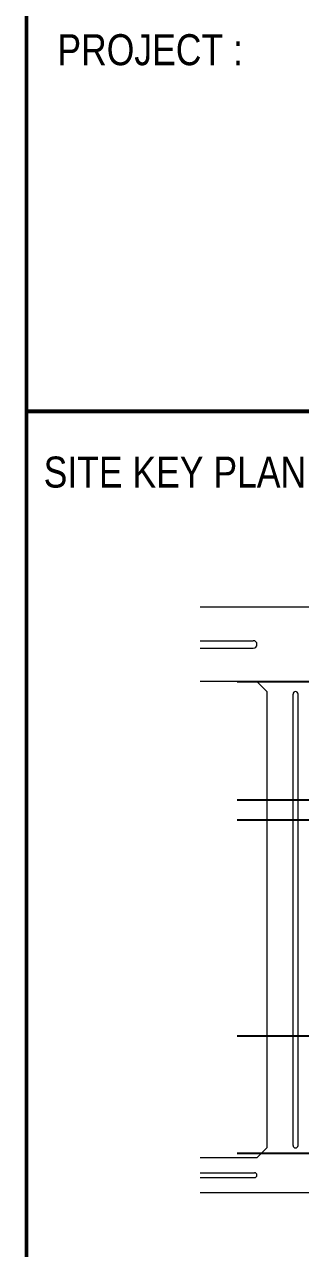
# Model space of a CAD drawing. Header units: metres. Extents: x -3195699 to -2111692, y 14290 to 146348.
# Drawn here: x -2118259 to -2116891, y 18546 to 24620 of the extents above; entities that cross this region are included whole.
import ezdxf
from ezdxf.enums import TextEntityAlignment as Align

# ---------------------------------------------------------------- set-up
doc = ezdxf.new("R2010")
doc.units = ezdxf.units.M
doc.header["$LTSCALE"] = 500
doc.header["$MEASUREMENT"] = 0
doc.linetypes.add('CENTERX2', pattern=[4, 2.5, -0.5, 0.5, -0.5])
for name, color, linetype in [('AR-AXIS', 9, 'CENTERX2'), ('FRAME', 6, 'CONTINUOUS'), ('TEXT', 8, 'CONTINUOUS')]:
    doc.layers.add(name, color=color, linetype=linetype)
doc.layers.add('CURVE', color=8, linetype='CONTINUOUS', lineweight=18)
doc.layers.add('schematic lines', color=110, linetype='CONTINUOUS', lineweight=25)
doc.styles.add('NEW', font='ARIALN.TTF')

# ---------------------------------------------------------------- blocks, each defined once
blk = doc.blocks.new('AHHMS TEMPLATE')
at = {"layer": 'AR-AXIS', "color": 8, "ltscale": 2}
for p, q in [((-1492933, 84579), (-1488915.2, 84579)), ((-1492933, 83991.4), (-1488915.2, 83991.4)), ((-1492933, 83892.6), (-1488915.2, 83892.6)), ((-1492933, 82819.9), (-1488915.2, 82819.9)), ((-1492933, 82238.9), (-1488915.2, 82238.9))]:
    blk.add_line(p, q, dxfattribs=at)
at = {"layer": 'CURVE', "color": 8}
for p, q in [((-1489450.3, 84947.2), (-1493115.3, 84947.2)), ((-1493115.3, 84781.1), (-1492853, 84781.1)), ((-1493115.3, 84744.2), (-1492853, 84744.2)), ((-1492834.6, 84578), (-1493115.3, 84578)), ((-1492834.6, 84578), (-1492785.4, 84528.8)), ((-1492785.4, 84528.8), (-1492785.4, 82264.4)), ((-1492655.6, 82276.7), (-1492655.6, 84516.5)), ((-1492631, 82276.7), (-1492631, 84516.5)), ((-1492785.4, 82264.4), (-1492834.6, 82215.2)), ((-1492834.6, 82215.2), (-1493115.3, 82215.2)), ((-1493115.3, 82141.3), (-1492846.9, 82141.3)), ((-1493115.3, 82116.7), (-1492846.9, 82116.7)), ((-1493115.3, 82042.9), (-1489413.3, 82042.9))]:
    blk.add_line(p, q, dxfattribs=at)
for centre, radius, start, end in [((-1492853, 84762.6), 18.5, 270, 90), ((-1492643.3, 84516.5), 12.3, 0, 180), ((-1492643.3, 82276.7), 12.3, 180, 0), ((-1492846.9, 82129), 12.3, 270, 90)]:
    blk.add_arc(centre, radius, start, end, dxfattribs=at)
at = {"layer": 'FRAME', "color": 6}
for points, const_width in [([(-1493976.6, 118389.2), (-1493976.6, 77918.8)], 17.9), ([(-1493976.6, 85918.8), (-1487829.2, 85918.8)], 20.5)]:
    blk.add_lwpolyline(points, dxfattribs=dict(at, const_width=const_width))
at = {"layer": 'TEXT', "color": 2, "lineweight": 9, "style": 'NEW'}
blk.add_text('PROJECT :', height=153.69, dxfattribs=at).set_placement((-1493823.8, 87636.5))
blk.add_text('SITE KEY PLAN', height=153.685, dxfattribs=at).set_placement((-1493241.3, 85617.7), align=Align.MIDDLE)

msp = doc.modelspace()

# ---------------------------------------------------------------- block references
at = {"layer": 'schematic lines'}
msp.add_blockref('AHHMS TEMPLATE', (-624272.6, -63218.8), dxfattribs=at)

doc.saveas('drawing.dxf')
